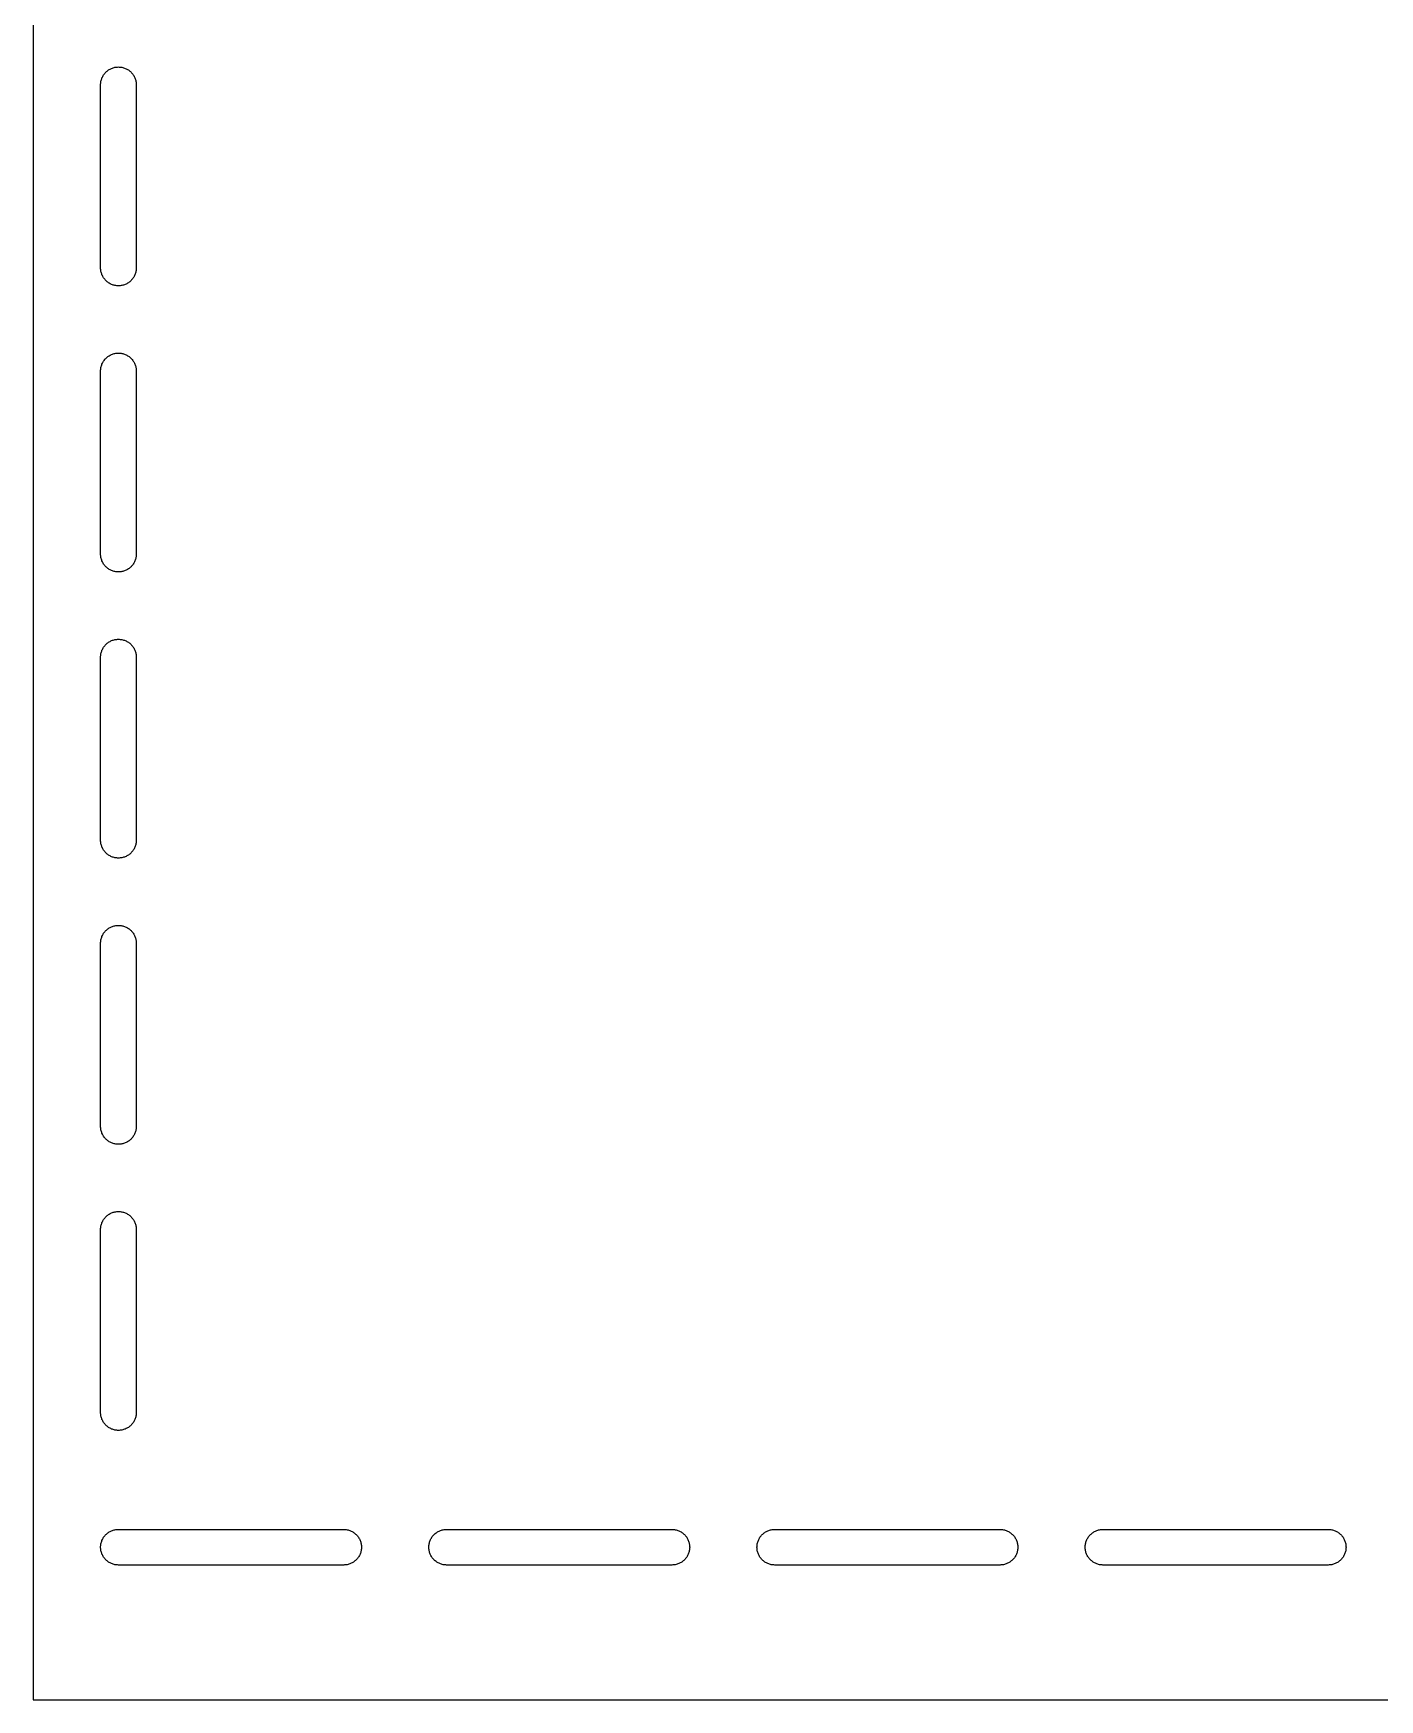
# Model space of a CAD drawing. Header units: metres. Extents: x 0 to 972, y 0 to 652.
# Drawn here: x 0 to 240, y 0 to 297 of the extents above; entities that cross this region are included whole.
import ezdxf

# ---------------------------------------------------------------- set-up
doc = ezdxf.new("R2010")
doc.units = ezdxf.units.M

msp = doc.modelspace()

# ---------------------------------------------------------------- linework, layer by layer
for p, q in [((0, 480), (0, 0)), ((12.0038, 287.981), (12.0153, 288.136)), ((12.0153, 288.136), (12.0344, 288.291)), ((12.0344, 288.291), (12.061, 288.444)), ((12.061, 288.444), (12.0952, 288.596)), ((12.0952, 288.596), (12.1367, 288.747)), ((12.1367, 288.747), (12.1856, 288.895)), ((12.1856, 288.895), (12.2417, 289.04)), ((12.2417, 289.04), (12.3048, 289.182)), ((12.3048, 289.182), (12.3749, 289.322)), ((12.3749, 289.322), (12.4517, 289.457)), ((12.4517, 289.457), (12.5351, 289.589)), ((12.5351, 289.589), (12.6248, 289.716)), ((12.6248, 289.716), (12.7207, 289.839)), ((12.7207, 289.839), (12.8225, 289.957)), ((12.8225, 289.957), (12.9299, 290.07)), ((12.9299, 290.07), (13.0428, 290.177)), ((13.0428, 290.177), (13.1608, 290.279)), ((13.1608, 290.279), (13.2836, 290.375)), ((13.2836, 290.375), (13.4111, 290.465)), ((13.4111, 290.465), (13.5427, 290.548)), ((13.5427, 290.548), (13.6783, 290.625)), ((13.6783, 290.625), (13.8175, 290.695)), ((13.8175, 290.695), (13.96, 290.758)), ((13.96, 290.758), (14.1054, 290.814)), ((14.1054, 290.814), (14.2533, 290.863)), ((14.2533, 290.863), (14.4035, 290.905)), ((14.4035, 290.905), (14.5556, 290.939)), ((14.5556, 290.939), (14.7091, 290.966)), ((14.7091, 290.966), (14.8638, 290.985)), ((14.8638, 290.985), (15.0192, 290.996)), ((15.0192, 290.996), (15.175, 291)), ((15.175, 291), (15.3308, 290.996)), ((15.3308, 290.996), (15.4862, 290.985)), ((15.4862, 290.985), (15.6409, 290.966)), ((15.6409, 290.966), (15.7944, 290.939)), ((15.7944, 290.939), (15.9465, 290.905)), ((15.9465, 290.905), (16.0966, 290.863)), ((16.0966, 290.863), (16.2446, 290.814)), ((16.2446, 290.814), (16.39, 290.758)), ((16.39, 290.758), (16.5325, 290.695)), ((16.5325, 290.695), (16.6717, 290.625)), ((16.6717, 290.625), (16.8073, 290.548)), ((16.8073, 290.548), (16.9389, 290.465)), ((16.9389, 290.465), (17.0663, 290.375)), ((17.0663, 290.375), (17.1892, 290.279)), ((17.1892, 290.279), (17.3072, 290.177)), ((17.3072, 290.177), (17.4201, 290.07)), ((17.4201, 290.07), (17.5275, 289.957)), ((17.5275, 289.957), (17.6293, 289.839)), ((17.6293, 289.839), (17.7252, 289.716)), ((17.7252, 289.716), (17.8149, 289.589)), ((17.8149, 289.589), (17.8983, 289.457)), ((17.8983, 289.457), (17.9751, 289.322)), ((17.9751, 289.322), (18.0452, 289.182)), ((18.0452, 289.182), (18.1083, 289.04)), ((18.1083, 289.04), (18.1644, 288.895)), ((18.1644, 288.895), (18.2133, 288.747)), ((18.2133, 288.747), (18.2549, 288.596)), ((18.2549, 288.596), (18.289, 288.444)), ((18.289, 288.444), (18.3156, 288.291)), ((18.3156, 288.291), (18.3347, 288.136)), ((18.3347, 288.136), (18.3462, 287.981)), ((12, 287.825), (12.0038, 287.981)), ((12, 255.175), (12, 287.825)), ((18.3462, 287.981), (18.35, 287.825)), ((18.35, 287.825), (18.35, 255.175)), ((12.0038, 255.019), (12, 255.175)), ((12.0153, 254.864), (12.0038, 255.019)), ((12.0344, 254.709), (12.0153, 254.864)), ((12.061, 254.556), (12.0344, 254.709)), ((12.0952, 254.404), (12.061, 254.556)), ((12.1367, 254.253), (12.0952, 254.404)), ((12.1856, 254.105), (12.1367, 254.253)), ((12.2417, 253.96), (12.1856, 254.105)), ((12.3048, 253.818), (12.2417, 253.96)), ((12.3749, 253.678), (12.3048, 253.818)), ((12.4517, 253.543), (12.3749, 253.678)), ((12.5351, 253.411), (12.4517, 253.543)), ((12.6248, 253.284), (12.5351, 253.411)), ((12.7207, 253.161), (12.6248, 253.284)), ((12.8225, 253.043), (12.7207, 253.161)), ((12.9299, 252.93), (12.8225, 253.043)), ((13.0428, 252.822), (12.9299, 252.93)), ((13.1608, 252.721), (13.0428, 252.822)), ((13.2836, 252.625), (13.1608, 252.721)), ((13.4111, 252.535), (13.2836, 252.625)), ((13.5427, 252.452), (13.4111, 252.535)), ((13.6783, 252.375), (13.5427, 252.452)), ((16.8073, 252.452), (16.6717, 252.375)), ((16.9389, 252.535), (16.8073, 252.452)), ((17.0663, 252.625), (16.9389, 252.535)), ((17.1892, 252.721), (17.0663, 252.625)), ((17.3072, 252.822), (17.1892, 252.721)), ((17.4201, 252.93), (17.3072, 252.822)), ((17.5275, 253.043), (17.4201, 252.93)), ((17.6293, 253.161), (17.5275, 253.043)), ((17.7252, 253.284), (17.6293, 253.161)), ((17.8149, 253.411), (17.7252, 253.284)), ((17.8983, 253.543), (17.8149, 253.411)), ((17.9751, 253.678), (17.8983, 253.543)), ((18.0452, 253.818), (17.9751, 253.678)), ((18.1083, 253.96), (18.0452, 253.818)), ((18.1644, 254.105), (18.1083, 253.96)), ((18.2133, 254.253), (18.1644, 254.105)), ((18.2549, 254.404), (18.2133, 254.253)), ((18.289, 254.556), (18.2549, 254.404)), ((18.3156, 254.709), (18.289, 254.556)), ((18.3347, 254.864), (18.3156, 254.709)), ((18.3462, 255.019), (18.3347, 254.864)), ((18.35, 255.175), (18.3462, 255.019)), ((13.8175, 252.305), (13.6783, 252.375)), ((13.96, 252.242), (13.8175, 252.305)), ((14.1054, 252.186), (13.96, 252.242)), ((14.2533, 252.137), (14.1054, 252.186)), ((14.4035, 252.095), (14.2533, 252.137)), ((14.5556, 252.061), (14.4035, 252.095)), ((14.7091, 252.034), (14.5556, 252.061)), ((14.8638, 252.015), (14.7091, 252.034)), ((15.0192, 252.004), (14.8638, 252.015)), ((15.175, 252), (15.0192, 252.004)), ((15.3308, 252.004), (15.175, 252)), ((15.4862, 252.015), (15.3308, 252.004)), ((15.6409, 252.034), (15.4862, 252.015)), ((15.7944, 252.061), (15.6409, 252.034)), ((15.9465, 252.095), (15.7944, 252.061)), ((16.0966, 252.137), (15.9465, 252.095)), ((16.2446, 252.186), (16.0966, 252.137)), ((16.39, 252.242), (16.2446, 252.186)), ((16.5325, 252.305), (16.39, 252.242)), ((16.6717, 252.375), (16.5325, 252.305)), ((12.0952, 237.596), (12.1367, 237.747)), ((12.1367, 237.747), (12.1856, 237.895)), ((12.1856, 237.895), (12.2417, 238.04)), ((12.2417, 238.04), (12.3048, 238.182)), ((12.3048, 238.182), (12.3749, 238.322)), ((12.3749, 238.322), (12.4517, 238.457)), ((12.4517, 238.457), (12.5351, 238.589)), ((12.5351, 238.589), (12.6248, 238.716)), ((12.6248, 238.716), (12.7207, 238.839)), ((12.7207, 238.839), (12.8225, 238.957)), ((12.8225, 238.957), (12.9299, 239.07)), ((12.9299, 239.07), (13.0428, 239.178)), ((13.0428, 239.178), (13.1608, 239.279)), ((13.1608, 239.279), (13.2836, 239.375)), ((13.2836, 239.375), (13.4111, 239.465)), ((13.4111, 239.465), (13.5427, 239.548)), ((13.5427, 239.548), (13.6783, 239.625)), ((13.6783, 239.625), (13.8175, 239.695)), ((13.8175, 239.695), (13.96, 239.758)), ((13.96, 239.758), (14.1054, 239.814)), ((14.1054, 239.814), (14.2533, 239.863)), ((14.2533, 239.863), (14.4035, 239.905)), ((14.4035, 239.905), (14.5556, 239.939)), ((14.5556, 239.939), (14.7091, 239.966)), ((14.7091, 239.966), (14.8638, 239.985)), ((14.8638, 239.985), (15.0192, 239.996)), ((15.0192, 239.996), (15.175, 240)), ((15.175, 240), (15.3308, 239.996)), ((15.3308, 239.996), (15.4862, 239.985)), ((15.4862, 239.985), (15.6409, 239.966)), ((15.6409, 239.966), (15.7944, 239.939)), ((15.7944, 239.939), (15.9465, 239.905)), ((15.9465, 239.905), (16.0966, 239.863)), ((16.0966, 239.863), (16.2446, 239.814)), ((16.2446, 239.814), (16.39, 239.758)), ((16.39, 239.758), (16.5325, 239.695)), ((16.5325, 239.695), (16.6717, 239.625)), ((16.6717, 239.625), (16.8073, 239.548)), ((16.8073, 239.548), (16.9389, 239.465)), ((16.9389, 239.465), (17.0663, 239.375)), ((17.0663, 239.375), (17.1892, 239.279)), ((17.1892, 239.279), (17.3072, 239.178)), ((17.3072, 239.178), (17.4201, 239.07)), ((17.4201, 239.07), (17.5275, 238.957)), ((17.5275, 238.957), (17.6293, 238.839)), ((17.6293, 238.839), (17.7252, 238.716)), ((17.7252, 238.716), (17.8149, 238.589)), ((17.8149, 238.589), (17.8983, 238.457)), ((17.8983, 238.457), (17.9751, 238.322)), ((17.9751, 238.322), (18.0452, 238.182)), ((18.0452, 238.182), (18.1083, 238.04)), ((18.1083, 238.04), (18.1644, 237.895)), ((18.1644, 237.895), (18.2133, 237.747)), ((18.2133, 237.747), (18.2549, 237.596)), ((12, 236.825), (12.0038, 236.981)), ((12, 204.175), (12, 236.825)), ((12.0038, 236.981), (12.0153, 237.136)), ((12.0153, 237.136), (12.0344, 237.291)), ((12.0344, 237.291), (12.061, 237.444)), ((12.061, 237.444), (12.0952, 237.596)), ((18.2549, 237.596), (18.289, 237.444)), ((18.289, 237.444), (18.3156, 237.291)), ((18.3156, 237.291), (18.3347, 237.136)), ((18.3347, 237.136), (18.3462, 236.981)), ((18.3462, 236.981), (18.35, 236.825)), ((18.35, 236.825), (18.35, 204.175)), ((12.0038, 204.019), (12, 204.175)), ((12.0153, 203.864), (12.0038, 204.019)), ((12.0344, 203.709), (12.0153, 203.864)), ((12.061, 203.556), (12.0344, 203.709)), ((12.0952, 203.404), (12.061, 203.556)), ((12.1367, 203.253), (12.0952, 203.404)), ((12.1856, 203.105), (12.1367, 203.253)), ((12.2417, 202.96), (12.1856, 203.105)), ((12.3048, 202.818), (12.2417, 202.96)), ((12.3749, 202.678), (12.3048, 202.818)), ((12.4517, 202.543), (12.3749, 202.678)), ((12.5351, 202.411), (12.4517, 202.543)), ((12.6248, 202.284), (12.5351, 202.411)), ((12.7207, 202.161), (12.6248, 202.284)), ((12.8225, 202.043), (12.7207, 202.161)), ((12.9299, 201.93), (12.8225, 202.043)), ((17.5275, 202.043), (17.4201, 201.93)), ((17.6293, 202.161), (17.5275, 202.043)), ((17.7252, 202.284), (17.6293, 202.161)), ((17.8149, 202.411), (17.7252, 202.284)), ((17.8983, 202.543), (17.8149, 202.411)), ((17.9751, 202.678), (17.8983, 202.543)), ((18.0452, 202.818), (17.9751, 202.678)), ((18.1083, 202.96), (18.0452, 202.818)), ((18.1644, 203.105), (18.1083, 202.96)), ((18.2133, 203.253), (18.1644, 203.105)), ((18.2549, 203.404), (18.2133, 203.253)), ((18.289, 203.556), (18.2549, 203.404)), ((18.3156, 203.709), (18.289, 203.556)), ((18.3347, 203.864), (18.3156, 203.709)), ((18.3462, 204.019), (18.3347, 203.864)), ((18.35, 204.175), (18.3462, 204.019)), ((13.0428, 201.822), (12.9299, 201.93)), ((13.1608, 201.721), (13.0428, 201.822)), ((13.2836, 201.625), (13.1608, 201.721)), ((13.4111, 201.535), (13.2836, 201.625)), ((13.5427, 201.452), (13.4111, 201.535)), ((13.6783, 201.375), (13.5427, 201.452)), ((13.8175, 201.305), (13.6783, 201.375)), ((13.96, 201.242), (13.8175, 201.305)), ((14.1054, 201.186), (13.96, 201.242)), ((14.2533, 201.137), (14.1054, 201.186)), ((14.4035, 201.095), (14.2533, 201.137)), ((14.5556, 201.061), (14.4035, 201.095)), ((14.7091, 201.034), (14.5556, 201.061)), ((14.8638, 201.015), (14.7091, 201.034)), ((15.0192, 201.004), (14.8638, 201.015)), ((15.175, 201), (15.0192, 201.004)), ((15.3308, 201.004), (15.175, 201)), ((15.4862, 201.015), (15.3308, 201.004)), ((15.6409, 201.034), (15.4862, 201.015)), ((15.7944, 201.061), (15.6409, 201.034)), ((15.9465, 201.095), (15.7944, 201.061)), ((16.0966, 201.137), (15.9465, 201.095)), ((16.2446, 201.186), (16.0966, 201.137)), ((16.39, 201.242), (16.2446, 201.186)), ((16.5325, 201.305), (16.39, 201.242)), ((16.6717, 201.375), (16.5325, 201.305)), ((16.8073, 201.452), (16.6717, 201.375)), ((16.9389, 201.535), (16.8073, 201.452)), ((17.0663, 201.625), (16.9389, 201.535)), ((17.1892, 201.721), (17.0663, 201.625)), ((17.3072, 201.822), (17.1892, 201.721)), ((17.4201, 201.93), (17.3072, 201.822)), ((12.2417, 187.04), (12.3048, 187.182)), ((12.3048, 187.182), (12.3749, 187.322)), ((12.3749, 187.322), (12.4517, 187.457)), ((12.4517, 187.457), (12.5351, 187.589)), ((12.5351, 187.589), (12.6248, 187.716)), ((12.6248, 187.716), (12.7207, 187.839)), ((12.7207, 187.839), (12.8225, 187.957)), ((12.8225, 187.957), (12.9299, 188.07)), ((12.9299, 188.07), (13.0428, 188.178)), ((13.0428, 188.178), (13.1608, 188.279)), ((13.1608, 188.279), (13.2836, 188.375)), ((13.2836, 188.375), (13.4111, 188.465)), ((13.4111, 188.465), (13.5427, 188.548)), ((13.5427, 188.548), (13.6783, 188.625)), ((13.6783, 188.625), (13.8175, 188.695)), ((13.8175, 188.695), (13.96, 188.758)), ((13.96, 188.758), (14.1054, 188.814)), ((14.1054, 188.814), (14.2533, 188.863)), ((14.2533, 188.863), (14.4035, 188.905)), ((14.4035, 188.905), (14.5556, 188.939)), ((14.5556, 188.939), (14.7091, 188.966)), ((14.7091, 188.966), (14.8638, 188.985)), ((14.8638, 188.985), (15.0192, 188.996)), ((15.0192, 188.996), (15.175, 189)), ((15.175, 189), (15.3308, 188.996)), ((15.3308, 188.996), (15.4862, 188.985)), ((15.4862, 188.985), (15.6409, 188.966)), ((15.6409, 188.966), (15.7944, 188.939)), ((15.7944, 188.939), (15.9465, 188.905)), ((15.9465, 188.905), (16.0966, 188.863)), ((16.0966, 188.863), (16.2446, 188.814)), ((16.2446, 188.814), (16.39, 188.758)), ((16.39, 188.758), (16.5325, 188.695)), ((16.5325, 188.695), (16.6717, 188.625)), ((16.6717, 188.625), (16.8073, 188.548)), ((16.8073, 188.548), (16.9389, 188.465)), ((16.9389, 188.465), (17.0663, 188.375)), ((17.0663, 188.375), (17.1892, 188.279)), ((17.1892, 188.279), (17.3072, 188.178)), ((17.3072, 188.178), (17.4201, 188.07)), ((17.4201, 188.07), (17.5275, 187.957)), ((17.5275, 187.957), (17.6293, 187.839)), ((17.6293, 187.839), (17.7252, 187.716)), ((17.7252, 187.716), (17.8149, 187.589)), ((17.8149, 187.589), (17.8983, 187.457)), ((17.8983, 187.457), (17.9751, 187.322)), ((17.9751, 187.322), (18.0452, 187.182)), ((18.0452, 187.182), (18.1083, 187.04)), ((12, 185.825), (12.0038, 185.981)), ((12, 153.175), (12, 185.825)), ((12.0038, 185.981), (12.0153, 186.136)), ((12.0153, 186.136), (12.0344, 186.291)), ((12.0344, 186.291), (12.061, 186.444)), ((12.061, 186.444), (12.0952, 186.596)), ((12.0952, 186.596), (12.1367, 186.747)), ((12.1367, 186.747), (12.1856, 186.895)), ((12.1856, 186.895), (12.2417, 187.04)), ((18.1083, 187.04), (18.1644, 186.895)), ((18.1644, 186.895), (18.2133, 186.747)), ((18.2133, 186.747), (18.2549, 186.596)), ((18.2549, 186.596), (18.289, 186.444)), ((18.289, 186.444), (18.3156, 186.291)), ((18.3156, 186.291), (18.3347, 186.136)), ((18.3347, 186.136), (18.3462, 185.981)), ((18.3462, 185.981), (18.35, 185.825)), ((18.35, 185.825), (18.35, 153.175)), ((12.0038, 153.019), (12, 153.175)), ((12.0153, 152.864), (12.0038, 153.019)), ((12.0344, 152.709), (12.0153, 152.864)), ((12.061, 152.556), (12.0344, 152.709)), ((12.0952, 152.404), (12.061, 152.556)), ((12.1367, 152.253), (12.0952, 152.404)), ((12.1856, 152.105), (12.1367, 152.253)), ((12.2417, 151.96), (12.1856, 152.105)), ((12.3048, 151.818), (12.2417, 151.96)), ((12.3749, 151.678), (12.3048, 151.818)), ((12.4517, 151.543), (12.3749, 151.678)), ((12.5351, 151.411), (12.4517, 151.543)), ((17.8983, 151.543), (17.8149, 151.411)), ((17.9751, 151.678), (17.8983, 151.543)), ((18.0452, 151.818), (17.9751, 151.678)), ((18.1083, 151.96), (18.0452, 151.818)), ((18.1644, 152.105), (18.1083, 151.96)), ((18.2133, 152.253), (18.1644, 152.105)), ((18.2549, 152.404), (18.2133, 152.253)), ((18.289, 152.556), (18.2549, 152.404)), ((18.3156, 152.709), (18.289, 152.556)), ((18.3347, 152.864), (18.3156, 152.709)), ((18.3462, 153.019), (18.3347, 152.864)), ((18.35, 153.175), (18.3462, 153.019)), ((12.6248, 151.284), (12.5351, 151.411)), ((12.7207, 151.161), (12.6248, 151.284)), ((12.8225, 151.043), (12.7207, 151.161)), ((12.9299, 150.93), (12.8225, 151.043)), ((13.0428, 150.822), (12.9299, 150.93)), ((13.1608, 150.721), (13.0428, 150.822)), ((13.2836, 150.625), (13.1608, 150.721)), ((13.4111, 150.535), (13.2836, 150.625)), ((13.5427, 150.452), (13.4111, 150.535)), ((13.6783, 150.375), (13.5427, 150.452)), ((13.8175, 150.305), (13.6783, 150.375)), ((13.96, 150.242), (13.8175, 150.305)), ((14.1054, 150.186), (13.96, 150.242)), ((14.2533, 150.137), (14.1054, 150.186)), ((14.4035, 150.095), (14.2533, 150.137)), ((14.5556, 150.061), (14.4035, 150.095)), ((14.7091, 150.034), (14.5556, 150.061)), ((14.8638, 150.015), (14.7091, 150.034)), ((15.0192, 150.004), (14.8638, 150.015)), ((15.175, 150), (15.0192, 150.004)), ((15.3308, 150.004), (15.175, 150)), ((15.4862, 150.015), (15.3308, 150.004)), ((15.6409, 150.034), (15.4862, 150.015)), ((15.7944, 150.061), (15.6409, 150.034)), ((15.9465, 150.095), (15.7944, 150.061)), ((16.0966, 150.137), (15.9465, 150.095)), ((16.2446, 150.186), (16.0966, 150.137)), ((16.39, 150.242), (16.2446, 150.186)), ((16.5325, 150.305), (16.39, 150.242)), ((16.6717, 150.375), (16.5325, 150.305)), ((16.8073, 150.452), (16.6717, 150.375)), ((16.9389, 150.535), (16.8073, 150.452)), ((17.0663, 150.625), (16.9389, 150.535)), ((17.1892, 150.721), (17.0663, 150.625)), ((17.3072, 150.822), (17.1892, 150.721)), ((17.4201, 150.93), (17.3072, 150.822)), ((17.5275, 151.043), (17.4201, 150.93)), ((17.6293, 151.161), (17.5275, 151.043)), ((17.7252, 151.284), (17.6293, 151.161)), ((17.8149, 151.411), (17.7252, 151.284)), ((12.5351, 136.589), (12.6248, 136.716)), ((12.6248, 136.716), (12.7207, 136.839)), ((12.7207, 136.839), (12.8225, 136.957)), ((12.8225, 136.957), (12.9299, 137.07)), ((12.9299, 137.07), (13.0428, 137.178)), ((13.0428, 137.178), (13.1608, 137.279)), ((13.1608, 137.279), (13.2836, 137.375)), ((13.2836, 137.375), (13.4111, 137.465)), ((13.4111, 137.465), (13.5427, 137.548)), ((13.5427, 137.548), (13.6783, 137.625)), ((13.6783, 137.625), (13.8175, 137.695)), ((13.8175, 137.695), (13.96, 137.758)), ((13.96, 137.758), (14.1054, 137.814)), ((14.1054, 137.814), (14.2533, 137.863)), ((14.2533, 137.863), (14.4035, 137.905)), ((14.4035, 137.905), (14.5556, 137.939)), ((14.5556, 137.939), (14.7091, 137.966)), ((14.7091, 137.966), (14.8638, 137.985)), ((14.8638, 137.985), (15.0192, 137.996)), ((15.0192, 137.996), (15.175, 138)), ((15.175, 138), (15.3308, 137.996)), ((15.3308, 137.996), (15.4862, 137.985)), ((15.4862, 137.985), (15.6409, 137.966)), ((15.6409, 137.966), (15.7944, 137.939)), ((15.7944, 137.939), (15.9465, 137.905)), ((15.9465, 137.905), (16.0966, 137.863)), ((16.0966, 137.863), (16.2446, 137.814)), ((16.2446, 137.814), (16.39, 137.758)), ((16.39, 137.758), (16.5325, 137.695)), ((16.5325, 137.695), (16.6717, 137.625)), ((16.6717, 137.625), (16.8073, 137.548)), ((16.8073, 137.548), (16.9389, 137.465)), ((16.9389, 137.465), (17.0663, 137.375)), ((17.0663, 137.375), (17.1892, 137.279)), ((17.1892, 137.279), (17.3072, 137.178)), ((17.3072, 137.178), (17.4201, 137.07)), ((17.4201, 137.07), (17.5275, 136.957)), ((17.5275, 136.957), (17.6293, 136.839)), ((17.6293, 136.839), (17.7252, 136.716)), ((17.7252, 136.716), (17.8149, 136.589)), ((12, 134.825), (12.0038, 134.981)), ((12, 102.175), (12, 134.825)), ((12.0038, 134.981), (12.0153, 135.136)), ((12.0153, 135.136), (12.0344, 135.291)), ((12.0344, 135.291), (12.061, 135.444)), ((12.061, 135.444), (12.0952, 135.596)), ((12.0952, 135.596), (12.1367, 135.747)), ((12.1367, 135.747), (12.1856, 135.895)), ((12.1856, 135.895), (12.2417, 136.04)), ((12.2417, 136.04), (12.3048, 136.182)), ((12.3048, 136.182), (12.3749, 136.322)), ((12.3749, 136.322), (12.4517, 136.457)), ((12.4517, 136.457), (12.5351, 136.589)), ((17.8149, 136.589), (17.8983, 136.457)), ((17.8983, 136.457), (17.9751, 136.322)), ((17.9751, 136.322), (18.0452, 136.182)), ((18.0452, 136.182), (18.1083, 136.04)), ((18.1083, 136.04), (18.1644, 135.895)), ((18.1644, 135.895), (18.2133, 135.747)), ((18.2133, 135.747), (18.2549, 135.596)), ((18.2549, 135.596), (18.289, 135.444)), ((18.289, 135.444), (18.3156, 135.291)), ((18.3156, 135.291), (18.3347, 135.136)), ((18.3347, 135.136), (18.3462, 134.981)), ((18.3462, 134.981), (18.35, 134.825)), ((18.35, 134.825), (18.35, 102.175)), ((12.0038, 102.019), (12, 102.175)), ((12.0153, 101.864), (12.0038, 102.019)), ((12.0344, 101.709), (12.0153, 101.864)), ((12.061, 101.556), (12.0344, 101.709)), ((12.0952, 101.404), (12.061, 101.556)), ((12.1367, 101.253), (12.0952, 101.404)), ((12.1856, 101.105), (12.1367, 101.253)), ((12.2417, 100.96), (12.1856, 101.105)), ((18.1644, 101.105), (18.1083, 100.96)), ((18.2133, 101.253), (18.1644, 101.105)), ((18.2549, 101.404), (18.2133, 101.253)), ((18.289, 101.556), (18.2549, 101.404)), ((18.3156, 101.709), (18.289, 101.556)), ((18.3347, 101.864), (18.3156, 101.709)), ((18.3462, 102.019), (18.3347, 101.864)), ((18.35, 102.175), (18.3462, 102.019)), ((12.3048, 100.818), (12.2417, 100.96)), ((12.3749, 100.678), (12.3048, 100.818)), ((12.4517, 100.543), (12.3749, 100.678)), ((12.5351, 100.411), (12.4517, 100.543)), ((12.6248, 100.284), (12.5351, 100.411)), ((12.7207, 100.161), (12.6248, 100.284)), ((12.8225, 100.043), (12.7207, 100.161)), ((12.9299, 99.9299), (12.8225, 100.043)), ((13.0428, 99.8225), (12.9299, 99.9299)), ((13.1608, 99.7207), (13.0428, 99.8225)), ((13.2836, 99.6248), (13.1608, 99.7207)), ((13.4111, 99.5351), (13.2836, 99.6248)), ((13.5427, 99.4517), (13.4111, 99.5351)), ((13.6783, 99.3749), (13.5427, 99.4517)), ((13.8175, 99.3048), (13.6783, 99.3749)), ((13.96, 99.2417), (13.8175, 99.3048)), ((14.1054, 99.1856), (13.96, 99.2417)), ((14.2533, 99.1367), (14.1054, 99.1856)), ((14.4035, 99.0951), (14.2533, 99.1367)), ((14.5556, 99.061), (14.4035, 99.0951)), ((14.7091, 99.0344), (14.5556, 99.061)), ((14.8638, 99.0153), (14.7091, 99.0344)), ((15.0192, 99.0038), (14.8638, 99.0153)), ((15.175, 99), (15.0192, 99.0038)), ((15.3308, 99.0038), (15.175, 99)), ((15.4862, 99.0153), (15.3308, 99.0038)), ((15.6409, 99.0344), (15.4862, 99.0153)), ((15.7944, 99.061), (15.6409, 99.0344)), ((15.9465, 99.0951), (15.7944, 99.061)), ((16.0966, 99.1367), (15.9465, 99.0951)), ((16.2446, 99.1856), (16.0966, 99.1367)), ((16.39, 99.2417), (16.2446, 99.1856)), ((16.5325, 99.3048), (16.39, 99.2417)), ((16.6717, 99.3749), (16.5325, 99.3048)), ((16.8073, 99.4517), (16.6717, 99.3749)), ((16.9389, 99.5351), (16.8073, 99.4517)), ((17.0663, 99.6248), (16.9389, 99.5351)), ((17.1892, 99.7207), (17.0663, 99.6248)), ((17.3072, 99.8225), (17.1892, 99.7207)), ((17.4201, 99.9299), (17.3072, 99.8225)), ((17.5275, 100.043), (17.4201, 99.9299)), ((17.6293, 100.161), (17.5275, 100.043)), ((17.7252, 100.284), (17.6293, 100.161)), ((17.8149, 100.411), (17.7252, 100.284)), ((17.8983, 100.543), (17.8149, 100.411)), ((17.9751, 100.678), (17.8983, 100.543)), ((18.0452, 100.818), (17.9751, 100.678)), ((18.1083, 100.96), (18.0452, 100.818)), ((12.9299, 86.0701), (13.0428, 86.1775)), ((13.0428, 86.1775), (13.1608, 86.2793)), ((13.1608, 86.2793), (13.2836, 86.3752)), ((13.2836, 86.3752), (13.4111, 86.4649)), ((13.4111, 86.4649), (13.5427, 86.5483)), ((13.5427, 86.5483), (13.6783, 86.6251)), ((13.6783, 86.6251), (13.8175, 86.6952)), ((13.8175, 86.6952), (13.96, 86.7583)), ((13.96, 86.7583), (14.1054, 86.8144)), ((14.1054, 86.8144), (14.2533, 86.8633)), ((14.2533, 86.8633), (14.4035, 86.9048)), ((14.4035, 86.9048), (14.5556, 86.939)), ((14.5556, 86.939), (14.7091, 86.9656)), ((14.7091, 86.9656), (14.8638, 86.9847)), ((14.8638, 86.9847), (15.0192, 86.9962)), ((15.0192, 86.9962), (15.175, 87)), ((15.175, 87), (15.3308, 86.9962)), ((15.3308, 86.9962), (15.4862, 86.9847)), ((15.4862, 86.9847), (15.6409, 86.9656)), ((15.6409, 86.9656), (15.7944, 86.939)), ((15.7944, 86.939), (15.9465, 86.9048)), ((15.9465, 86.9048), (16.0966, 86.8633)), ((16.0966, 86.8633), (16.2446, 86.8144)), ((16.2446, 86.8144), (16.39, 86.7583)), ((16.39, 86.7583), (16.5325, 86.6952)), ((16.5325, 86.6952), (16.6717, 86.6251)), ((16.6717, 86.6251), (16.8073, 86.5483)), ((16.8073, 86.5483), (16.9389, 86.4649)), ((16.9389, 86.4649), (17.0663, 86.3752)), ((17.0663, 86.3752), (17.1892, 86.2793)), ((17.1892, 86.2793), (17.3072, 86.1775)), ((17.3072, 86.1775), (17.4201, 86.0701)), ((12, 83.825), (12.0038, 83.9808)), ((12, 51.175), (12, 83.825)), ((12.0038, 83.9808), (12.0153, 84.1362)), ((12.0153, 84.1362), (12.0344, 84.2909)), ((12.0344, 84.2909), (12.061, 84.4444)), ((12.061, 84.4444), (12.0952, 84.5965)), ((12.0952, 84.5965), (12.1367, 84.7466)), ((12.1367, 84.7466), (12.1856, 84.8946)), ((12.1856, 84.8946), (12.2417, 85.04)), ((12.2417, 85.04), (12.3048, 85.1825)), ((12.3048, 85.1825), (12.3749, 85.3217)), ((12.3749, 85.3217), (12.4517, 85.4573)), ((12.4517, 85.4573), (12.5351, 85.5889)), ((12.5351, 85.5889), (12.6248, 85.7163)), ((12.6248, 85.7163), (12.7207, 85.8392)), ((12.7207, 85.8392), (12.8225, 85.9572)), ((12.8225, 85.9572), (12.9299, 86.0701)), ((17.4201, 86.0701), (17.5275, 85.9572)), ((17.5275, 85.9572), (17.6293, 85.8392)), ((17.6293, 85.8392), (17.7252, 85.7163)), ((17.7252, 85.7163), (17.8149, 85.5889)), ((17.8149, 85.5889), (17.8983, 85.4573)), ((17.8983, 85.4573), (17.9751, 85.3217)), ((17.9751, 85.3217), (18.0452, 85.1825)), ((18.0452, 85.1825), (18.1083, 85.04)), ((18.1083, 85.04), (18.1644, 84.8946)), ((18.1644, 84.8946), (18.2133, 84.7466)), ((18.2133, 84.7466), (18.2549, 84.5965)), ((18.2549, 84.5965), (18.289, 84.4444)), ((18.289, 84.4444), (18.3156, 84.2909)), ((18.3156, 84.2909), (18.3347, 84.1362)), ((18.3347, 84.1362), (18.3462, 83.9808)), ((18.3462, 83.9808), (18.35, 83.825)), ((18.35, 83.825), (18.35, 51.175)), ((12.0038, 51.0192), (12, 51.175)), ((12.0153, 50.8638), (12.0038, 51.0192)), ((12.0344, 50.7091), (12.0153, 50.8638)), ((12.061, 50.5556), (12.0344, 50.7091)), ((12.0952, 50.4035), (12.061, 50.5556)), ((18.289, 50.5556), (18.2549, 50.4035)), ((18.3156, 50.7091), (18.289, 50.5556)), ((18.3347, 50.8638), (18.3156, 50.7091)), ((18.3462, 51.0192), (18.3347, 50.8638)), ((18.35, 51.175), (18.3462, 51.0192)), ((12.1367, 50.2533), (12.0952, 50.4035)), ((12.1856, 50.1054), (12.1367, 50.2533)), ((12.2417, 49.96), (12.1856, 50.1054)), ((12.3048, 49.8175), (12.2417, 49.96)), ((12.3749, 49.6783), (12.3048, 49.8175)), ((12.4517, 49.5427), (12.3749, 49.6783)), ((12.5351, 49.4111), (12.4517, 49.5427)), ((12.6248, 49.2836), (12.5351, 49.4111)), ((12.7207, 49.1608), (12.6248, 49.2836)), ((12.8225, 49.0428), (12.7207, 49.1608)), ((12.9299, 48.9299), (12.8225, 49.0428)), ((13.0428, 48.8225), (12.9299, 48.9299)), ((13.1608, 48.7207), (13.0428, 48.8225)), ((13.2836, 48.6248), (13.1608, 48.7207)), ((13.4111, 48.5351), (13.2836, 48.6248)), ((13.5427, 48.4517), (13.4111, 48.5351)), ((13.6783, 48.3749), (13.5427, 48.4517)), ((13.8175, 48.3048), (13.6783, 48.3749)), ((13.96, 48.2417), (13.8175, 48.3048)), ((14.1054, 48.1856), (13.96, 48.2417)), ((14.2533, 48.1367), (14.1054, 48.1856)), ((14.4035, 48.0951), (14.2533, 48.1367)), ((14.5556, 48.061), (14.4035, 48.0951)), ((14.7091, 48.0344), (14.5556, 48.061)), ((14.8638, 48.0153), (14.7091, 48.0344)), ((15.0192, 48.0038), (14.8638, 48.0153)), ((15.175, 48), (15.0192, 48.0038)), ((15.3308, 48.0038), (15.175, 48)), ((15.4862, 48.0153), (15.3308, 48.0038)), ((15.6409, 48.0344), (15.4862, 48.0153)), ((15.7944, 48.061), (15.6409, 48.0344)), ((15.9465, 48.0951), (15.7944, 48.061)), ((16.0966, 48.1367), (15.9465, 48.0951)), ((16.2446, 48.1856), (16.0966, 48.1367)), ((16.39, 48.2417), (16.2446, 48.1856)), ((16.5325, 48.3048), (16.39, 48.2417)), ((16.6717, 48.3749), (16.5325, 48.3048)), ((16.8073, 48.4517), (16.6717, 48.3749)), ((16.9389, 48.5351), (16.8073, 48.4517)), ((17.0663, 48.6248), (16.9389, 48.5351)), ((17.1892, 48.7207), (17.0663, 48.6248)), ((17.3072, 48.8225), (17.1892, 48.7207)), ((17.4201, 48.9299), (17.3072, 48.8225)), ((17.5275, 49.0428), (17.4201, 48.9299)), ((17.6293, 49.1608), (17.5275, 49.0428)), ((17.7252, 49.2836), (17.6293, 49.1608)), ((17.8149, 49.4111), (17.7252, 49.2836)), ((17.8983, 49.5427), (17.8149, 49.4111)), ((17.9751, 49.6783), (17.8983, 49.5427)), ((18.0452, 49.8175), (17.9751, 49.6783)), ((18.1083, 49.96), (18.0452, 49.8175)), ((18.1644, 50.1054), (18.1083, 49.96)), ((18.2133, 50.2533), (18.1644, 50.1054)), ((18.2549, 50.4035), (18.2133, 50.2533)), ((13.1608, 29.6293), (13.2836, 29.7252)), ((13.2836, 29.7252), (13.4111, 29.8149)), ((13.4111, 29.8149), (13.5427, 29.8983)), ((13.5427, 29.8983), (13.6783, 29.9751)), ((13.6783, 29.9751), (13.8175, 30.0452)), ((13.8175, 30.0452), (13.96, 30.1083)), ((13.96, 30.1083), (14.1054, 30.1644)), ((14.1054, 30.1644), (14.2533, 30.2133)), ((14.2533, 30.2133), (14.4035, 30.2548)), ((14.4035, 30.2548), (14.5556, 30.289)), ((14.5556, 30.289), (14.7091, 30.3156)), ((14.7091, 30.3156), (14.8638, 30.3347)), ((14.8638, 30.3347), (15.0192, 30.3462)), ((15.0192, 30.3462), (15.175, 30.35)), ((15.175, 30.35), (55.325, 30.35)), ((55.325, 30.35), (55.4808, 30.3462)), ((55.4808, 30.3462), (55.6362, 30.3347)), ((55.6362, 30.3347), (55.7909, 30.3156)), ((55.7909, 30.3156), (55.9444, 30.289)), ((55.9444, 30.289), (56.0965, 30.2548)), ((56.0965, 30.2548), (56.2466, 30.2133)), ((56.2466, 30.2133), (56.3946, 30.1644)), ((56.3946, 30.1644), (56.54, 30.1083)), ((56.54, 30.1083), (56.6825, 30.0452)), ((56.6825, 30.0452), (56.8217, 29.9751)), ((56.8217, 29.9751), (56.9573, 29.8983)), ((56.9573, 29.8983), (57.0889, 29.8149)), ((57.0889, 29.8149), (57.2163, 29.7252)), ((57.2163, 29.7252), (57.3392, 29.6293)), ((71.6608, 29.6293), (71.7836, 29.7252)), ((71.7836, 29.7252), (71.9111, 29.8149)), ((71.9111, 29.8149), (72.0427, 29.8983)), ((72.0427, 29.8983), (72.1783, 29.9751)), ((72.1783, 29.9751), (72.3175, 30.0452)), ((72.3175, 30.0452), (72.46, 30.1083)), ((72.46, 30.1083), (72.6054, 30.1644)), ((72.6054, 30.1644), (72.7533, 30.2133)), ((72.7533, 30.2133), (72.9035, 30.2548)), ((72.9035, 30.2548), (73.0556, 30.289)), ((73.0556, 30.289), (73.2091, 30.3156)), ((73.2091, 30.3156), (73.3638, 30.3347)), ((73.3638, 30.3347), (73.5192, 30.3462)), ((73.5192, 30.3462), (73.675, 30.35)), ((73.675, 30.35), (113.825, 30.35)), ((113.825, 30.35), (113.981, 30.3462)), ((113.981, 30.3462), (114.136, 30.3347)), ((114.136, 30.3347), (114.291, 30.3156)), ((114.291, 30.3156), (114.444, 30.289)), ((114.444, 30.289), (114.596, 30.2548)), ((114.596, 30.2548), (114.747, 30.2133)), ((114.747, 30.2133), (114.895, 30.1644)), ((114.895, 30.1644), (115.04, 30.1083)), ((115.04, 30.1083), (115.182, 30.0452)), ((115.182, 30.0452), (115.322, 29.9751)), ((115.322, 29.9751), (115.457, 29.8983)), ((115.457, 29.8983), (115.589, 29.8149)), ((115.589, 29.8149), (115.716, 29.7252)), ((115.716, 29.7252), (115.839, 29.6293)), ((130.161, 29.6293), (130.284, 29.7252)), ((130.284, 29.7252), (130.411, 29.8149)), ((130.411, 29.8149), (130.543, 29.8983)), ((130.543, 29.8983), (130.678, 29.9751)), ((130.678, 29.9751), (130.818, 30.0452)), ((130.818, 30.0452), (130.96, 30.1083)), ((130.96, 30.1083), (131.105, 30.1644)), ((131.105, 30.1644), (131.253, 30.2133)), ((131.253, 30.2133), (131.404, 30.2548)), ((131.404, 30.2548), (131.556, 30.289)), ((131.556, 30.289), (131.709, 30.3156)), ((131.709, 30.3156), (131.864, 30.3347)), ((131.864, 30.3347), (132.019, 30.3462)), ((132.019, 30.3462), (132.175, 30.35)), ((132.175, 30.35), (172.325, 30.35)), ((172.325, 30.35), (172.481, 30.3462)), ((172.481, 30.3462), (172.636, 30.3347)), ((172.636, 30.3347), (172.791, 30.3156)), ((172.791, 30.3156), (172.944, 30.289)), ((172.944, 30.289), (173.096, 30.2548)), ((173.096, 30.2548), (173.247, 30.2133)), ((173.247, 30.2133), (173.395, 30.1644)), ((173.395, 30.1644), (173.54, 30.1083)), ((173.54, 30.1083), (173.682, 30.0452)), ((173.682, 30.0452), (173.822, 29.9751)), ((173.822, 29.9751), (173.957, 29.8983)), ((173.957, 29.8983), (174.089, 29.8149)), ((174.089, 29.8149), (174.216, 29.7252)), ((174.216, 29.7252), (174.339, 29.6293)), ((188.661, 29.6293), (188.784, 29.7252)), ((188.784, 29.7252), (188.911, 29.8149)), ((188.911, 29.8149), (189.043, 29.8983)), ((189.043, 29.8983), (189.178, 29.9751)), ((189.178, 29.9751), (189.318, 30.0452)), ((189.318, 30.0452), (189.46, 30.1083)), ((189.46, 30.1083), (189.605, 30.1644)), ((189.605, 30.1644), (189.753, 30.2133)), ((189.753, 30.2133), (189.904, 30.2548)), ((189.904, 30.2548), (190.056, 30.289)), ((190.056, 30.289), (190.209, 30.3156)), ((190.209, 30.3156), (190.364, 30.3347)), ((190.364, 30.3347), (190.519, 30.3462)), ((190.519, 30.3462), (190.675, 30.35)), ((190.675, 30.35), (230.825, 30.35)), ((230.825, 30.35), (230.981, 30.3462)), ((230.981, 30.3462), (231.136, 30.3347)), ((231.136, 30.3347), (231.291, 30.3156)), ((231.291, 30.3156), (231.444, 30.289)), ((231.444, 30.289), (231.596, 30.2548)), ((231.596, 30.2548), (231.747, 30.2133)), ((231.747, 30.2133), (231.895, 30.1644)), ((231.895, 30.1644), (232.04, 30.1083)), ((232.04, 30.1083), (232.182, 30.0452)), ((232.182, 30.0452), (232.322, 29.9751)), ((232.322, 29.9751), (232.457, 29.8983)), ((232.457, 29.8983), (232.589, 29.8149)), ((232.589, 29.8149), (232.716, 29.7252)), ((232.716, 29.7252), (232.839, 29.6293)), ((12, 27.175), (12.0038, 27.3308)), ((12.0038, 27.0192), (12, 27.175)), ((12.0038, 27.3308), (12.0153, 27.4862)), ((12.0153, 26.8638), (12.0038, 27.0192)), ((12.0153, 27.4862), (12.0344, 27.6409)), ((12.0344, 26.7091), (12.0153, 26.8638)), ((12.0344, 27.6409), (12.061, 27.7944)), ((12.061, 27.7944), (12.0951, 27.9465)), ((12.0951, 27.9465), (12.1367, 28.0966)), ((12.1367, 28.0966), (12.1856, 28.2446)), ((12.1856, 28.2446), (12.2417, 28.39)), ((12.2417, 28.39), (12.3048, 28.5325)), ((12.3048, 28.5325), (12.3749, 28.6717)), ((12.3749, 28.6717), (12.4517, 28.8073)), ((12.4517, 28.8073), (12.5351, 28.9389)), ((12.5351, 28.9389), (12.6248, 29.0663)), ((12.6248, 29.0663), (12.7207, 29.1892)), ((12.7207, 29.1892), (12.8225, 29.3072)), ((12.8225, 29.3072), (12.9299, 29.4201)), ((12.9299, 29.4201), (13.0428, 29.5275)), ((13.0428, 29.5275), (13.1608, 29.6293)), ((57.3392, 29.6293), (57.4572, 29.5275)), ((57.4572, 29.5275), (57.5701, 29.4201)), ((57.5701, 29.4201), (57.6775, 29.3072)), ((57.6775, 29.3072), (57.7793, 29.1892)), ((57.7793, 29.1892), (57.8752, 29.0663)), ((57.8752, 29.0663), (57.9649, 28.9389)), ((57.9649, 28.9389), (58.0483, 28.8073)), ((58.0483, 28.8073), (58.1251, 28.6717)), ((58.1251, 28.6717), (58.1952, 28.5325)), ((58.1952, 28.5325), (58.2583, 28.39)), ((58.2583, 28.39), (58.3144, 28.2446)), ((58.3144, 28.2446), (58.3633, 28.0966)), ((58.3633, 28.0966), (58.4048, 27.9465)), ((58.4048, 27.9465), (58.439, 27.7944)), ((58.439, 27.7944), (58.4656, 27.6409)), ((58.4656, 27.6409), (58.4847, 27.4862)), ((58.4847, 26.8638), (58.4656, 26.7091)), ((58.4847, 27.4862), (58.4962, 27.3308)), ((58.4962, 27.0192), (58.4847, 26.8638)), ((58.4962, 27.3308), (58.5, 27.175)), ((58.5, 27.175), (58.4962, 27.0192)), ((70.5, 27.175), (70.5038, 27.3308)), ((70.5038, 27.0192), (70.5, 27.175)), ((70.5038, 27.3308), (70.5153, 27.4862)), ((70.5153, 26.8638), (70.5038, 27.0192)), ((70.5153, 27.4862), (70.5344, 27.6409)), ((70.5344, 26.7091), (70.5153, 26.8638)), ((70.5344, 27.6409), (70.561, 27.7944)), ((70.561, 27.7944), (70.5951, 27.9465)), ((70.5951, 27.9465), (70.6367, 28.0966)), ((70.6367, 28.0966), (70.6856, 28.2446)), ((70.6856, 28.2446), (70.7417, 28.39)), ((70.7417, 28.39), (70.8048, 28.5325)), ((70.8048, 28.5325), (70.8749, 28.6717)), ((70.8749, 28.6717), (70.9517, 28.8073)), ((70.9517, 28.8073), (71.0351, 28.9389)), ((71.0351, 28.9389), (71.1248, 29.0663)), ((71.1248, 29.0663), (71.2207, 29.1892)), ((71.2207, 29.1892), (71.3225, 29.3072)), ((71.3225, 29.3072), (71.4299, 29.4201)), ((71.4299, 29.4201), (71.5428, 29.5275)), ((71.5428, 29.5275), (71.6608, 29.6293)), ((115.839, 29.6293), (115.957, 29.5275)), ((115.957, 29.5275), (116.07, 29.4201)), ((116.07, 29.4201), (116.178, 29.3072)), ((116.178, 29.3072), (116.279, 29.1892)), ((116.279, 29.1892), (116.375, 29.0663)), ((116.375, 29.0663), (116.465, 28.9389)), ((116.465, 28.9389), (116.548, 28.8073)), ((116.548, 28.8073), (116.625, 28.6717)), ((116.625, 28.6717), (116.695, 28.5325)), ((116.695, 28.5325), (116.758, 28.39)), ((116.758, 28.39), (116.814, 28.2446)), ((116.814, 28.2446), (116.863, 28.0966)), ((116.863, 28.0966), (116.905, 27.9465)), ((116.905, 27.9465), (116.939, 27.7944)), ((116.939, 27.7944), (116.966, 27.6409)), ((116.966, 27.6409), (116.985, 27.4862)), ((116.985, 26.8638), (116.966, 26.7091)), ((116.985, 27.4862), (116.996, 27.3308)), ((116.996, 27.0192), (116.985, 26.8638)), ((116.996, 27.3308), (117, 27.175)), ((117, 27.175), (116.996, 27.0192)), ((129, 27.175), (129.004, 27.3308)), ((129.004, 27.0192), (129, 27.175)), ((129.004, 27.3308), (129.015, 27.4862)), ((129.015, 26.8638), (129.004, 27.0192)), ((129.015, 27.4862), (129.034, 27.6409)), ((129.034, 26.7091), (129.015, 26.8638)), ((129.034, 27.6409), (129.061, 27.7944)), ((129.061, 27.7944), (129.095, 27.9465)), ((129.095, 27.9465), (129.137, 28.0966)), ((129.137, 28.0966), (129.186, 28.2446)), ((129.186, 28.2446), (129.242, 28.39)), ((129.242, 28.39), (129.305, 28.5325)), ((129.305, 28.5325), (129.375, 28.6717)), ((129.375, 28.6717), (129.452, 28.8073)), ((129.452, 28.8073), (129.535, 28.9389)), ((129.535, 28.9389), (129.625, 29.0663)), ((129.625, 29.0663), (129.721, 29.1892)), ((129.721, 29.1892), (129.822, 29.3072)), ((129.822, 29.3072), (129.93, 29.4201)), ((129.93, 29.4201), (130.043, 29.5275)), ((130.043, 29.5275), (130.161, 29.6293)), ((174.339, 29.6293), (174.457, 29.5275)), ((174.457, 29.5275), (174.57, 29.4201)), ((174.57, 29.4201), (174.678, 29.3072)), ((174.678, 29.3072), (174.779, 29.1892)), ((174.779, 29.1892), (174.875, 29.0663)), ((174.875, 29.0663), (174.965, 28.9389)), ((174.965, 28.9389), (175.048, 28.8073)), ((175.048, 28.8073), (175.125, 28.6717)), ((175.125, 28.6717), (175.195, 28.5325)), ((175.195, 28.5325), (175.258, 28.39)), ((175.258, 28.39), (175.314, 28.2446)), ((175.314, 28.2446), (175.363, 28.0966)), ((175.363, 28.0966), (175.405, 27.9465)), ((175.405, 27.9465), (175.439, 27.7944)), ((175.439, 27.7944), (175.466, 27.6409)), ((175.466, 27.6409), (175.485, 27.4862)), ((175.485, 26.8638), (175.466, 26.7091)), ((175.485, 27.4862), (175.496, 27.3308)), ((175.496, 27.0192), (175.485, 26.8638)), ((175.496, 27.3308), (175.5, 27.175)), ((175.5, 27.175), (175.496, 27.0192)), ((187.5, 27.175), (187.504, 27.3308)), ((187.504, 27.0192), (187.5, 27.175)), ((187.504, 27.3308), (187.515, 27.4862)), ((187.515, 26.8638), (187.504, 27.0192)), ((187.515, 27.4862), (187.534, 27.6409)), ((187.534, 26.7091), (187.515, 26.8638)), ((187.534, 27.6409), (187.561, 27.7944)), ((187.561, 27.7944), (187.595, 27.9465)), ((187.595, 27.9465), (187.637, 28.0966)), ((187.637, 28.0966), (187.686, 28.2446)), ((187.686, 28.2446), (187.742, 28.39)), ((187.742, 28.39), (187.805, 28.5325)), ((187.805, 28.5325), (187.875, 28.6717)), ((187.875, 28.6717), (187.952, 28.8073)), ((187.952, 28.8073), (188.035, 28.9389)), ((188.035, 28.9389), (188.125, 29.0663)), ((188.125, 29.0663), (188.221, 29.1892)), ((188.221, 29.1892), (188.322, 29.3072)), ((188.322, 29.3072), (188.43, 29.4201)), ((188.43, 29.4201), (188.543, 29.5275)), ((188.543, 29.5275), (188.661, 29.6293)), ((232.839, 29.6293), (232.957, 29.5275)), ((232.957, 29.5275), (233.07, 29.4201)), ((233.07, 29.4201), (233.178, 29.3072)), ((233.178, 29.3072), (233.279, 29.1892)), ((233.279, 29.1892), (233.375, 29.0663)), ((233.375, 29.0663), (233.465, 28.9389)), ((233.465, 28.9389), (233.548, 28.8073)), ((233.548, 28.8073), (233.625, 28.6717)), ((233.625, 28.6717), (233.695, 28.5325)), ((233.695, 28.5325), (233.758, 28.39)), ((233.758, 28.39), (233.814, 28.2446)), ((233.814, 28.2446), (233.863, 28.0966)), ((233.863, 28.0966), (233.905, 27.9465)), ((233.905, 27.9465), (233.939, 27.7944)), ((233.939, 27.7944), (233.966, 27.6409)), ((233.966, 27.6409), (233.985, 27.4862)), ((233.985, 26.8638), (233.966, 26.7091)), ((233.985, 27.4862), (233.996, 27.3308)), ((233.996, 27.0192), (233.985, 26.8638)), ((233.996, 27.3308), (234, 27.175)), ((234, 27.175), (233.996, 27.0192)), ((12.061, 26.5556), (12.0344, 26.7091)), ((12.0951, 26.4035), (12.061, 26.5556)), ((12.1367, 26.2533), (12.0951, 26.4035)), ((12.1856, 26.1054), (12.1367, 26.2533)), ((12.2417, 25.96), (12.1856, 26.1054)), ((12.3048, 25.8175), (12.2417, 25.96)), ((12.3749, 25.6783), (12.3048, 25.8175)), ((12.4517, 25.5427), (12.3749, 25.6783)), ((12.5351, 25.4111), (12.4517, 25.5427)), ((12.6248, 25.2836), (12.5351, 25.4111)), ((12.7207, 25.1608), (12.6248, 25.2836)), ((12.8225, 25.0428), (12.7207, 25.1608)), ((12.9299, 24.9299), (12.8225, 25.0428)), ((13.0428, 24.8225), (12.9299, 24.9299)), ((13.1608, 24.7207), (13.0428, 24.8225)), ((13.2836, 24.6248), (13.1608, 24.7207)), ((13.4111, 24.5351), (13.2836, 24.6248)), ((13.5427, 24.4517), (13.4111, 24.5351)), ((13.6783, 24.3749), (13.5427, 24.4517)), ((13.8175, 24.3048), (13.6783, 24.3749)), ((13.96, 24.2417), (13.8175, 24.3048)), ((14.1054, 24.1856), (13.96, 24.2417)), ((14.2533, 24.1367), (14.1054, 24.1856)), ((14.4035, 24.0951), (14.2533, 24.1367)), ((14.5556, 24.061), (14.4035, 24.0951)), ((14.7091, 24.0344), (14.5556, 24.061)), ((14.8638, 24.0153), (14.7091, 24.0344)), ((15.0192, 24.0038), (14.8638, 24.0153)), ((15.175, 24), (15.0192, 24.0038)), ((55.325, 24), (15.175, 24)), ((55.4808, 24.0038), (55.325, 24)), ((55.6362, 24.0153), (55.4808, 24.0038)), ((55.7909, 24.0344), (55.6362, 24.0153)), ((55.9444, 24.061), (55.7909, 24.0344)), ((56.0965, 24.0951), (55.9444, 24.061)), ((56.2466, 24.1367), (56.0965, 24.0951)), ((56.3946, 24.1856), (56.2466, 24.1367)), ((56.54, 24.2417), (56.3946, 24.1856)), ((56.6825, 24.3048), (56.54, 24.2417)), ((56.8217, 24.3749), (56.6825, 24.3048)), ((56.9573, 24.4517), (56.8217, 24.3749)), ((57.0889, 24.5351), (56.9573, 24.4517)), ((57.2163, 24.6248), (57.0889, 24.5351)), ((57.3392, 24.7207), (57.2163, 24.6248)), ((57.4572, 24.8225), (57.3392, 24.7207)), ((57.5701, 24.9299), (57.4572, 24.8225)), ((57.6775, 25.0428), (57.5701, 24.9299)), ((57.7793, 25.1608), (57.6775, 25.0428)), ((57.8752, 25.2836), (57.7793, 25.1608)), ((57.9649, 25.4111), (57.8752, 25.2836)), ((58.0483, 25.5427), (57.9649, 25.4111)), ((58.1251, 25.6783), (58.0483, 25.5427)), ((58.1952, 25.8175), (58.1251, 25.6783)), ((58.2583, 25.96), (58.1952, 25.8175)), ((58.3144, 26.1054), (58.2583, 25.96)), ((58.3633, 26.2533), (58.3144, 26.1054)), ((58.4048, 26.4035), (58.3633, 26.2533)), ((58.439, 26.5556), (58.4048, 26.4035)), ((58.4656, 26.7091), (58.439, 26.5556)), ((70.561, 26.5556), (70.5344, 26.7091)), ((70.5951, 26.4035), (70.561, 26.5556)), ((70.6367, 26.2533), (70.5951, 26.4035)), ((70.6856, 26.1054), (70.6367, 26.2533)), ((70.7417, 25.96), (70.6856, 26.1054)), ((70.8048, 25.8175), (70.7417, 25.96)), ((70.8749, 25.6783), (70.8048, 25.8175)), ((70.9517, 25.5427), (70.8749, 25.6783)), ((71.0351, 25.4111), (70.9517, 25.5427)), ((71.1248, 25.2836), (71.0351, 25.4111)), ((71.2207, 25.1608), (71.1248, 25.2836)), ((71.3225, 25.0428), (71.2207, 25.1608)), ((71.4299, 24.9299), (71.3225, 25.0428)), ((71.5428, 24.8225), (71.4299, 24.9299)), ((71.6608, 24.7207), (71.5428, 24.8225)), ((71.7836, 24.6248), (71.6608, 24.7207)), ((71.9111, 24.5351), (71.7836, 24.6248)), ((72.0427, 24.4517), (71.9111, 24.5351)), ((72.1783, 24.3749), (72.0427, 24.4517)), ((72.3175, 24.3048), (72.1783, 24.3749)), ((72.46, 24.2417), (72.3175, 24.3048)), ((72.6054, 24.1856), (72.46, 24.2417)), ((72.7533, 24.1367), (72.6054, 24.1856)), ((72.9035, 24.0951), (72.7533, 24.1367)), ((73.0556, 24.061), (72.9035, 24.0951)), ((73.2091, 24.0344), (73.0556, 24.061)), ((73.3638, 24.0153), (73.2091, 24.0344)), ((73.5192, 24.0038), (73.3638, 24.0153)), ((73.675, 24), (73.5192, 24.0038)), ((113.825, 24), (73.675, 24)), ((113.981, 24.0038), (113.825, 24)), ((114.136, 24.0153), (113.981, 24.0038)), ((114.291, 24.0344), (114.136, 24.0153)), ((114.444, 24.061), (114.291, 24.0344)), ((114.596, 24.0951), (114.444, 24.061)), ((114.747, 24.1367), (114.596, 24.0951)), ((114.895, 24.1856), (114.747, 24.1367)), ((115.04, 24.2417), (114.895, 24.1856)), ((115.182, 24.3048), (115.04, 24.2417)), ((115.322, 24.3749), (115.182, 24.3048)), ((115.457, 24.4517), (115.322, 24.3749)), ((115.589, 24.5351), (115.457, 24.4517)), ((115.716, 24.6248), (115.589, 24.5351)), ((115.839, 24.7207), (115.716, 24.6248)), ((115.957, 24.8225), (115.839, 24.7207)), ((116.07, 24.9299), (115.957, 24.8225)), ((116.178, 25.0428), (116.07, 24.9299)), ((116.279, 25.1608), (116.178, 25.0428)), ((116.375, 25.2836), (116.279, 25.1608)), ((116.465, 25.4111), (116.375, 25.2836)), ((116.548, 25.5427), (116.465, 25.4111)), ((116.625, 25.6783), (116.548, 25.5427)), ((116.695, 25.8175), (116.625, 25.6783)), ((116.758, 25.96), (116.695, 25.8175)), ((116.814, 26.1054), (116.758, 25.96)), ((116.863, 26.2533), (116.814, 26.1054)), ((116.905, 26.4035), (116.863, 26.2533)), ((116.939, 26.5556), (116.905, 26.4035)), ((116.966, 26.7091), (116.939, 26.5556)), ((129.061, 26.5556), (129.034, 26.7091)), ((129.095, 26.4035), (129.061, 26.5556)), ((129.137, 26.2533), (129.095, 26.4035)), ((129.186, 26.1054), (129.137, 26.2533)), ((129.242, 25.96), (129.186, 26.1054)), ((129.305, 25.8175), (129.242, 25.96)), ((129.375, 25.6783), (129.305, 25.8175)), ((129.452, 25.5427), (129.375, 25.6783)), ((129.535, 25.4111), (129.452, 25.5427)), ((129.625, 25.2836), (129.535, 25.4111)), ((129.721, 25.1608), (129.625, 25.2836)), ((129.822, 25.0428), (129.721, 25.1608)), ((129.93, 24.9299), (129.822, 25.0428)), ((130.043, 24.8225), (129.93, 24.9299)), ((130.161, 24.7207), (130.043, 24.8225)), ((130.284, 24.6248), (130.161, 24.7207)), ((130.411, 24.5351), (130.284, 24.6248)), ((130.543, 24.4517), (130.411, 24.5351)), ((130.678, 24.3749), (130.543, 24.4517)), ((130.818, 24.3048), (130.678, 24.3749)), ((130.96, 24.2417), (130.818, 24.3048)), ((131.105, 24.1856), (130.96, 24.2417)), ((131.253, 24.1367), (131.105, 24.1856)), ((131.404, 24.0951), (131.253, 24.1367)), ((131.556, 24.061), (131.404, 24.0951)), ((131.709, 24.0344), (131.556, 24.061)), ((131.864, 24.0153), (131.709, 24.0344)), ((132.019, 24.0038), (131.864, 24.0153)), ((132.175, 24), (132.019, 24.0038)), ((172.325, 24), (132.175, 24)), ((172.481, 24.0038), (172.325, 24)), ((172.636, 24.0153), (172.481, 24.0038)), ((172.791, 24.0344), (172.636, 24.0153)), ((172.944, 24.061), (172.791, 24.0344)), ((173.096, 24.0951), (172.944, 24.061)), ((173.247, 24.1367), (173.096, 24.0951)), ((173.395, 24.1856), (173.247, 24.1367)), ((173.54, 24.2417), (173.395, 24.1856)), ((173.682, 24.3048), (173.54, 24.2417)), ((173.822, 24.3749), (173.682, 24.3048)), ((173.957, 24.4517), (173.822, 24.3749)), ((174.089, 24.5351), (173.957, 24.4517)), ((174.216, 24.6248), (174.089, 24.5351)), ((174.339, 24.7207), (174.216, 24.6248)), ((174.457, 24.8225), (174.339, 24.7207)), ((174.57, 24.9299), (174.457, 24.8225)), ((174.678, 25.0428), (174.57, 24.9299)), ((174.779, 25.1608), (174.678, 25.0428)), ((174.875, 25.2836), (174.779, 25.1608)), ((174.965, 25.4111), (174.875, 25.2836)), ((175.048, 25.5427), (174.965, 25.4111)), ((175.125, 25.6783), (175.048, 25.5427)), ((175.195, 25.8175), (175.125, 25.6783)), ((175.258, 25.96), (175.195, 25.8175)), ((175.314, 26.1054), (175.258, 25.96)), ((175.363, 26.2533), (175.314, 26.1054)), ((175.405, 26.4035), (175.363, 26.2533)), ((175.439, 26.5556), (175.405, 26.4035)), ((175.466, 26.7091), (175.439, 26.5556)), ((187.561, 26.5556), (187.534, 26.7091)), ((187.595, 26.4035), (187.561, 26.5556)), ((187.637, 26.2533), (187.595, 26.4035)), ((187.686, 26.1054), (187.637, 26.2533)), ((187.742, 25.96), (187.686, 26.1054)), ((187.805, 25.8175), (187.742, 25.96)), ((187.875, 25.6783), (187.805, 25.8175)), ((187.952, 25.5427), (187.875, 25.6783)), ((188.035, 25.4111), (187.952, 25.5427)), ((188.125, 25.2836), (188.035, 25.4111)), ((188.221, 25.1608), (188.125, 25.2836)), ((188.322, 25.0428), (188.221, 25.1608)), ((188.43, 24.9299), (188.322, 25.0428)), ((188.543, 24.8225), (188.43, 24.9299)), ((188.661, 24.7207), (188.543, 24.8225)), ((188.784, 24.6248), (188.661, 24.7207)), ((188.911, 24.5351), (188.784, 24.6248)), ((189.043, 24.4517), (188.911, 24.5351)), ((189.178, 24.3749), (189.043, 24.4517)), ((189.318, 24.3048), (189.178, 24.3749)), ((189.46, 24.2417), (189.318, 24.3048)), ((189.605, 24.1856), (189.46, 24.2417)), ((189.753, 24.1367), (189.605, 24.1856)), ((189.904, 24.0951), (189.753, 24.1367)), ((190.056, 24.061), (189.904, 24.0951)), ((190.209, 24.0344), (190.056, 24.061)), ((190.364, 24.0153), (190.209, 24.0344)), ((190.519, 24.0038), (190.364, 24.0153)), ((190.675, 24), (190.519, 24.0038)), ((230.825, 24), (190.675, 24)), ((230.981, 24.0038), (230.825, 24)), ((231.136, 24.0153), (230.981, 24.0038)), ((231.291, 24.0344), (231.136, 24.0153)), ((231.444, 24.061), (231.291, 24.0344)), ((231.596, 24.0951), (231.444, 24.061)), ((231.747, 24.1367), (231.596, 24.0951)), ((231.895, 24.1856), (231.747, 24.1367)), ((232.04, 24.2417), (231.895, 24.1856)), ((232.182, 24.3048), (232.04, 24.2417)), ((232.322, 24.3749), (232.182, 24.3048)), ((232.457, 24.4517), (232.322, 24.3749)), ((232.589, 24.5351), (232.457, 24.4517)), ((232.716, 24.6248), (232.589, 24.5351)), ((232.839, 24.7207), (232.716, 24.6248)), ((232.957, 24.8225), (232.839, 24.7207)), ((233.07, 24.9299), (232.957, 24.8225)), ((233.178, 25.0428), (233.07, 24.9299)), ((233.279, 25.1608), (233.178, 25.0428)), ((233.375, 25.2836), (233.279, 25.1608)), ((233.465, 25.4111), (233.375, 25.2836)), ((233.548, 25.5427), (233.465, 25.4111)), ((233.625, 25.6783), (233.548, 25.5427)), ((233.695, 25.8175), (233.625, 25.6783)), ((233.758, 25.96), (233.695, 25.8175)), ((233.814, 26.1054), (233.758, 25.96)), ((233.863, 26.2533), (233.814, 26.1054)), ((233.905, 26.4035), (233.863, 26.2533)), ((233.939, 26.5556), (233.905, 26.4035)), ((233.966, 26.7091), (233.939, 26.5556)), ((0, 0), (480, 0))]:
    msp.add_line(p, q)

doc.saveas('drawing.dxf')
